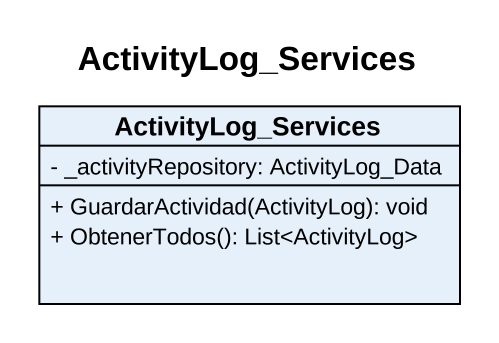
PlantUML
@startuml
title ActivityLog_Services
hide circle
hide empty members
skinparam classAttributeIconSize 0
class ActivityLog_Services {
  - _activityRepository: ActivityLog_Data
  + GuardarActividad(ActivityLog): void
  + ObtenerTodos(): List<ActivityLog>
}
@enduml
